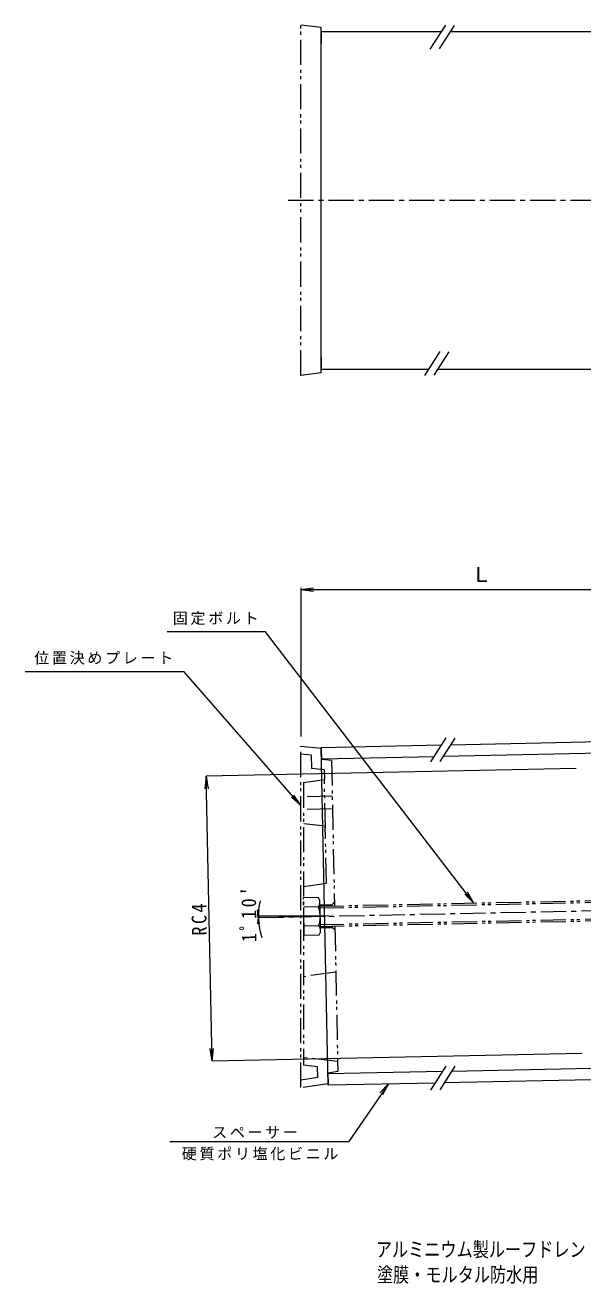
# Model space of a CAD drawing. Units: millimetres, scale not verified. Extents: x -302 to 347, y -275 to 260.
# Drawn here: x -301.7 to -80.6, y -274.8 to 224.6 of the extents above; entities that cross this region are included whole.
import ezdxf
from ezdxf.enums import TextEntityAlignment as Align

# ---------------------------------------------------------------- set-up
doc = ezdxf.new("R2010")
doc.units = ezdxf.units.MM
doc.header["$LTSCALE"] = 2
doc.linetypes.add('CHAIN1', pattern=[8, 5, -1, 1, -1])
doc.linetypes.add('DOUBLE_CHAIN1', pattern=[8.8, 5, -1, 0.6, -0.6, 0.6, -1])
for name, color, linetype, lineweight in [('0-0_通り芯', 3, 'Continuous', 9), ('0-3_建具', 4, 'Continuous', 9), ('0-4_その他', 7, 'Continuous', 9), ('0-5_寸法', 7, 'Continuous', 9), ('0-A', 2, 'DOUBLE_CHAIN1', 9)]:
    doc.layers.add(name, color=color, linetype=linetype, lineweight=lineweight)
doc.layers.add('F-5_F-5ﾚｲﾔ', color=3, linetype='Continuous')
doc.styles.add('ＭＳ ゴシック', font='')
doc.styles.get('ＭＳ ゴシック').set_extended_font_data('MS Gothic')

msp = doc.modelspace()

# ---------------------------------------------------------------- linework, layer by layer
at = {"layer": '0-0_通り芯', "linetype": 'CHAIN1'}
for p, q in [((-197.456, 155.076), (110.849, 155.076)), ((-209.17, -129.508), (-15.963, -125.558))]:
    msp.add_line(p, q, dxfattribs=at)
at = {"layer": '0-3_建具'}
for p, q in [((-184.344, 88.079), (-184.333, 222.079)), ((-184.333, 222.089), (-136.665, 222.086)), ((-133.048, 222.085), (-73.302, 222.08)), ((-184.344, 88.089), (-141.876, 88.086)), ((-138.26, 88.086), (-73.313, 88.081)), ((-133.08, -60.93), (-73.4, -59.714)), ((-184.355, -61.974), (-136.696, -61.003)), ((-181.627, -195.956), (-184.355, -61.984)), ((-136.018, -65.49), (-73.308, -64.213)), ((-184.263, -66.473), (-139.634, -65.564)), ((-132.614, -190.447), (-70.763, -189.187)), ((-181.718, -191.447), (-136.23, -190.521)), ((-135.552, -195.008), (-70.671, -193.686)), ((-181.627, -195.946), (-139.168, -195.081))]:
    msp.add_line(p, q, dxfattribs=at)
at = {"layer": '0-3_建具', "color": 7}
for p, q in [((-135.1, 224.542), (-141.213, 215.051)), ((-131.57, 224.482), (-137.556, 215.189)), ((-137.281, 95.042), (-143.395, 85.552)), ((-133.751, 94.982), (-139.738, 85.689)), ((-134.896, -58.209), (-141.01, -67.7)), ((-131.366, -58.27), (-137.353, -67.563)), ((-134.896, -188.45), (-141.01, -197.941)), ((-131.366, -188.511), (-137.353, -197.804))]:
    msp.add_line(p, q, dxfattribs=at)
at = {"layer": '0-4_その他'}
for p, q in [((-192.363, 0.687), (-187.406, 1.34)), ((-192.363, 1.287), (-192.363, -57.665)), ((-192.363, 0.687), (-40.308, 0.687)), ((-192.363, 0.687), (-187.406, 0.035)), ((-229.906, -73.431), (-230.458, -78.401)), ((-83.216, -70.401), (-229.907, -73.421)), ((-181.293, -128.768), (-209.666, -128.978)), ((-193, -129.174), (-209.655, -129.528)), ((-209.275, -128.978), (-209.601, -126.499)), ((-209.269, -129.521), (-209.545, -132.005)), ((-209.275, -128.978), (-208.949, -126.499)), ((-209.269, -129.521), (-208.893, -131.992)), ((-227.605, -186.438), (-228.358, -181.495)), ((-80.915, -183.408), (-227.607, -186.428)), ((-227.605, -186.438), (-227.053, -181.468))]:
    msp.add_line(p, q, dxfattribs=at)
msp.add_lwpolyline([(-227.605, -186.438), (-229.906, -73.431), (-229.153, -78.374)], dxfattribs=at)
msp.add_arc((-182.631, -128.978), 26.644, 166.63622, 198.50344, dxfattribs=at)
at = {"layer": '0-5_寸法'}
for p, q in [((-245.472, -16.049), (-206.515, -16.049)), ((-123.873, -123.755), (-206.515, -16.049)), ((-301.712, -31.861), (-238.822, -31.861)), ((-192.363, -85.076), (-238.822, -31.861)), ((-192.363, -85.076), (-196.115, -81.771)), ((-192.363, -85.076), (-195.131, -80.912)), ((-123.873, -123.755), (-126.373, -119.425)), ((-123.873, -123.755), (-127.408, -120.22)), ((-157.641, -195.458), (-173.442, -218.355)), ((-157.641, -195.458), (-161.053, -199.112)), ((-157.641, -195.458), (-159.991, -199.871)), ((-244.297, -218.355), (-173.442, -218.355))]:
    msp.add_line(p, q, dxfattribs=at)
at = {"layer": '0-A', "color": 7}
for p, q in [((-192.363, 85.605), (-192.352, 224.574)), ((-184.333, 223.589), (-192.352, 224.574)), ((-184.333, 222.089), (-184.333, 223.589)), ((-184.344, 86.589), (-192.363, 85.605)), ((-184.344, 86.589), (-184.344, 88.089))]:
    msp.add_line(p, q, dxfattribs=at)
at = {"layer": '0-A'}
for p, q in [((-184.333, 221.579), (-184.334, 217.329)), ((-184.344, 92.829), (-184.344, 88.579)), ((-184.344, -62.484), (-192.363, -61.665)), ((-192.363, -196.996), (-192.363, -61.665)), ((-188.292, -65.096), (-192.363, -64.68)), ((-184.344, -62.484), (-184.258, -66.733)), ((-188.292, -65.096), (-188.185, -70.345)), ((-180.249, -67.152), (-184.258, -66.733)), ((-180.249, -67.152), (-179.073, -124.889)), ((-191.363, -75.979), (-183.094, -74.793)), ((-183.173, -70.868), (-188.185, -70.345)), ((-183.173, -70.868), (-183.094, -74.793)), ((-182.701, -94.078), (-183.094, -74.793)), ((-191.363, -75.979), (-191.363, -188.085)), ((-179.958, -81.399), (-191.261, -81.629)), ((-179.857, -86.398), (-191.261, -86.63)), ((-191.261, -92.213), (-182.721, -93.086)), ((-182.258, -115.839), (-182.721, -93.086)), ((-191.363, -117.146), (-182.258, -115.839)), ((-185.586, -121.521), (-191.363, -121.639)), ((-191.057, -136.636), (-191.363, -121.639)), ((-185.432, -125.009), (-52.253, -122.297)), ((-185.418, -125.709), (-16.951, -122.278)), ((-184.597, -134.628), (-184.826, -123.383)), ((-184.803, -124.506), (-180.172, -124.412)), ((-180.171, -124.433), (-180.161, -124.912)), ((-180.161, -124.422), (-179.106, -123.277)), ((-185.509, -125.273), (-191.286, -125.391)), ((-185.311, -132.308), (-16.845, -128.877)), ((-185.357, -132.766), (-191.134, -132.884)), ((-185.297, -133.008), (-52.09, -130.295)), ((-184.62, -133.504), (-179.988, -133.41)), ((-179.999, -132.91), (-179.988, -133.41)), ((-178.878, -134.433), (-179.988, -133.41)), ((-178.91, -132.888), (-177.734, -190.626)), ((-185.28, -136.518), (-191.363, -136.642)), ((-178.538, -151.133), (-191.363, -152.978)), ((-177.816, -186.596), (-191.363, -185.066)), ((-185.775, -188.716), (-191.363, -188.085)), ((-185.687, -193.007), (-185.775, -188.716)), ((-185.687, -193.007), (-192.363, -193.965)), ((-181.637, -195.456), (-192.363, -196.996))]:
    msp.add_line(p, q, dxfattribs=at)
msp.add_lwpolyline([(-177.734, -190.626), (-181.723, -191.207), (-181.637, -195.456)], dxfattribs=at)
for centre, radius, start, end in [((-187.626, -123.44), 2.8, 319.09235, 43.24091), ((-194.799, -129.211), 10.089, 339.36449, 22.96877), ((-187.397, -134.685), 2.8, 319.092, 43.24106)]:
    msp.add_arc(centre, radius, start, end, dxfattribs=at)

# ---------------------------------------------------------------- texts
at = {"layer": '0-4_その他', "color": 2, "style": 'ＭＳ ゴシック'}
msp.add_text('Ｌ', height=5.865, dxfattribs=at).set_placement((-124.835, 1.887), align=Align.BOTTOM_LEFT)
at = {"layer": '0-4_その他', "color": 2, "char_height": 5.865, "attachment_point": 7, "style": 'ＭＳ ゴシック'}
for s, insert, rotation in [("\\T1.28;\\W0.9;1ﾟ10'", (-209.919, -139.234), 90.583), ('\\T1.27;\\W0.9;RC4', (-229.597, -136.588), 91.167)]:
    msp.add_mtext(s, dxfattribs=dict(at, insert=insert, rotation=rotation))
at = {"layer": '0-5_寸法', "char_height": 4.399, "attachment_point": 7, "style": 'ＭＳ ゴシック'}
for s, insert in [('\\T1.17;固定ボルト', (-243.198, -13.444)), ('\\T1.17;位置決めプレート', (-298.14, -29.175)), ('\\T1.17;スペーサー', (-227.622, -217.182)), ('\\T1.17;硬質ポリ塩化ビニル', (-239.641, -225.898))]:
    msp.add_mtext(s, dxfattribs=dict(at, insert=insert))
at = {"layer": 'F-5_F-5ﾚｲﾔ', "style": 'ＭＳ ゴシック', "width": 0.8}
for s, p in [('アルミニウム製ルーフドレン（本体：鋳鉄製）よこ引き用\u3000打込型\u3000ねじ込み式', (-162.672, -265.881)), ('塗膜・モルタル防水用\u3000\u3000\u3000\u3000\u3000\u3000\u3000\u3000\u3000\u3000\u3000\u3000\u3000ＥＨＸＧ－１００\u3000Ｌ＝指示', (-162.224, -275.917))]:
    msp.add_text(s, height=5.865, dxfattribs=at).set_placement(p, align=Align.BOTTOM_LEFT)

doc.saveas('drawing.dxf')
